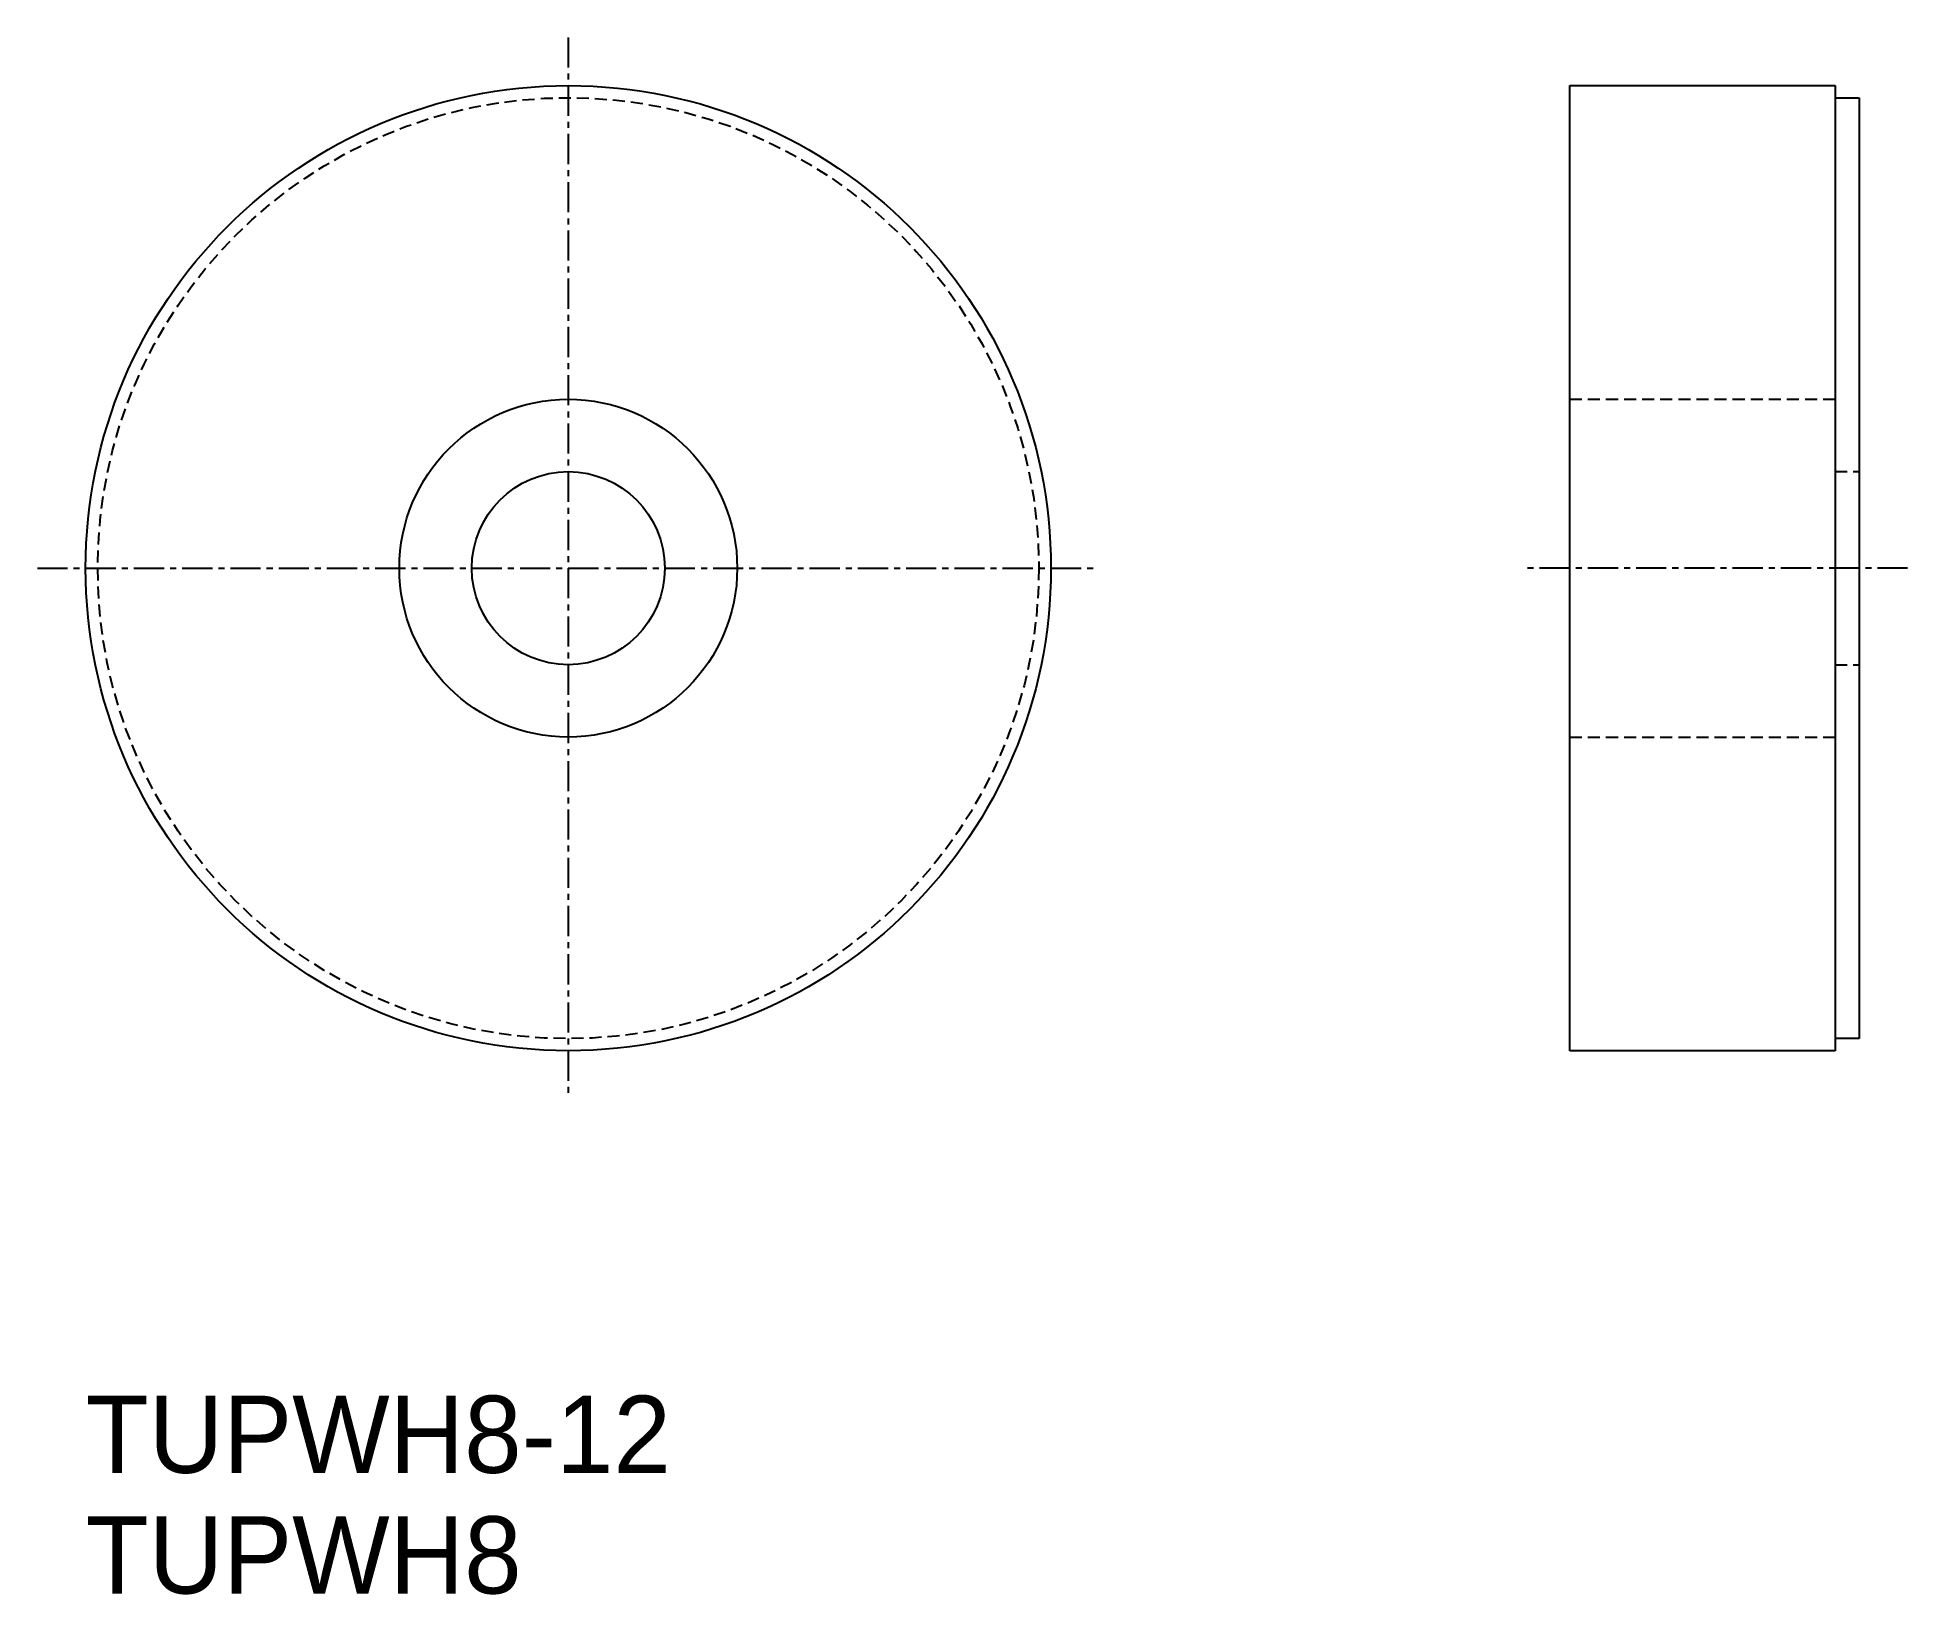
# Model space of a CAD drawing. Extents: x -4018.7 to -3941.2, y -1277.8 to -1213.2.
import ezdxf

# ---------------------------------------------------------------- set-up
doc = ezdxf.new("R2010")
doc.units = 0
doc.linetypes.add('CENTER', pattern=[2, 1.25, -0.25, 0.25, -0.25])
doc.linetypes.add('DASHED', pattern=[0.75, 0.5, -0.25])
doc.layers.get('0').update_dxf_attribs({"linetype": 'CONTINUOUS'})
doc.layers.add('CENTER', color=1, linetype='CENTER')

msp = doc.modelspace()

# ---------------------------------------------------------------- linework, layer by layer
at = {"color": 7, "linetype": 'CONTINUOUS'}
for p, q in [((-3955.201, -1255.211), (-3955.201, -1215.211)), ((-3955.201, -1215.211), (-3944.201, -1215.211)), ((-3944.201, -1215.211), (-3944.201, -1255.211)), ((-3944.201, -1215.711), (-3943.201, -1215.711)), ((-3943.201, -1215.711), (-3943.201, -1254.711)), ((-3943.201, -1254.711), (-3944.201, -1254.711)), ((-3944.201, -1255.211), (-3955.201, -1255.211))]:
    msp.add_line(p, q, dxfattribs=at)
at = {"color": 3, "linetype": 'DASHED'}
for p, q in [((-3955.201, -1228.211), (-3944.201, -1228.211)), ((-3944.201, -1231.211), (-3943.201, -1231.211)), ((-3944.201, -1239.211), (-3943.201, -1239.211)), ((-3955.201, -1242.211), (-3944.201, -1242.211))]:
    msp.add_line(p, q, dxfattribs=at)
at = {"color": 7, "linetype": 'CONTINUOUS'}
for radius in [20, 7, 4]:
    msp.add_circle((-3996.701, -1235.211), radius, dxfattribs=at)
at = {"color": 3, "linetype": 'DASHED'}
msp.add_circle((-3996.701, -1235.211), 19.5, dxfattribs=at)
at = {"layer": 'CENTER', "color": 1, "linetype": 'CENTER'}
for p, q in [((-3996.701, -1213.211), (-3996.701, -1257.211)), ((-4018.701, -1235.211), (-3974.701, -1235.211)), ((-3941.201, -1235.211), (-3957.201, -1235.211))]:
    msp.add_line(p, q, dxfattribs=at)

# ---------------------------------------------------------------- texts
at = {"color": 7, "linetype": 'CONTINUOUS'}
for s, p in [('TUPWH8-12', (-4016.701, -1272.711)), ('TUPWH8', (-4016.701, -1277.711))]:
    msp.add_text(s, height=3.2, dxfattribs=at).set_placement(p)

doc.saveas('drawing.dxf')
